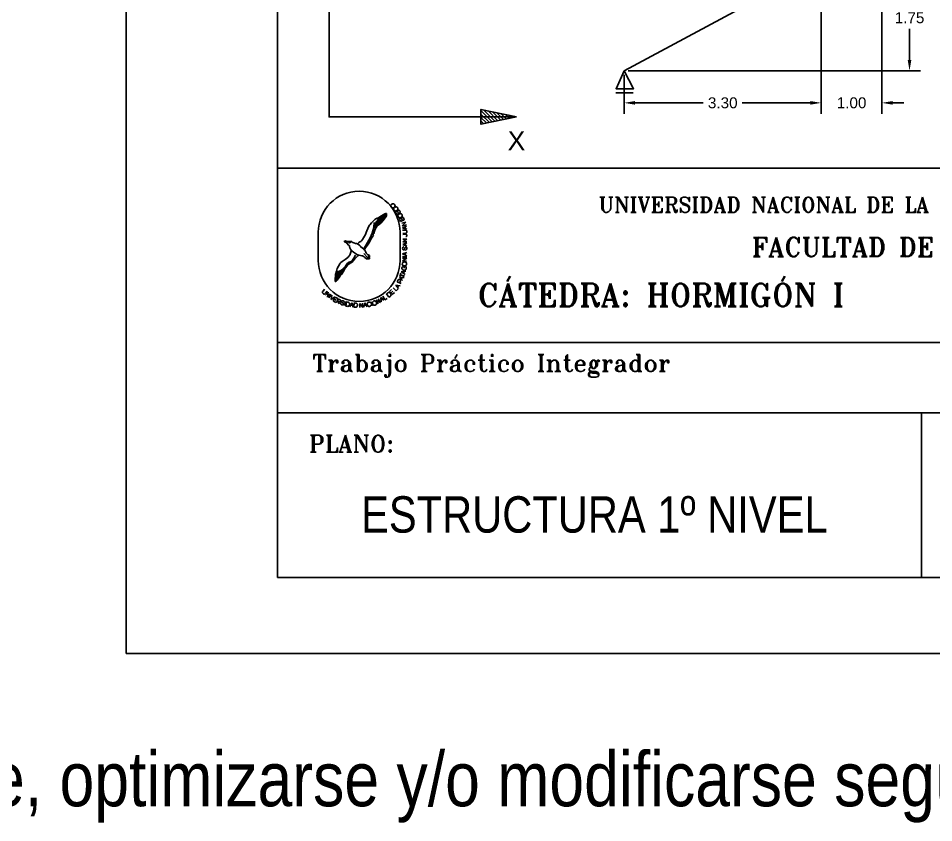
# Model space of a CAD drawing. Header units: inches. Extents: x 72.4 to 153.5, y 100.9 to 138.4.
# Drawn here: x 126.72 to 141.81, y 100.92 to 114.19 of the extents above; entities that cross this region are included whole.
import ezdxf
from ezdxf.enums import TextEntityAlignment as Align

# ---------------------------------------------------------------- set-up
doc = ezdxf.new("R2010")
doc.units = ezdxf.units.IN
doc.header["$MEASUREMENT"] = 0
for name, color, linetype in [('Baja', 2, 'Continuous'), ('CARATULA', 7, 'Continuous'), ('CROQUIS', 7, 'Continuous'), ('Recuadro', 1, 'Continuous'), ('Textos', 2, 'Continuous'), ('VIGAS', 5, 'Continuous')]:
    doc.layers.add(name, color=color, linetype=linetype)
doc.styles.add('NARROW', font='ARIALN.TTF', dxfattribs={"width": 0.9})
doc.styles.add('ROMANT', font='romant', dxfattribs={"height": 2.5})
doc.styles.get("Standard").update_dxf_attribs({"font": 'arial.ttf'})
doc.dimstyles.get("Standard").update_dxf_attribs({"dimtxt": 0.18, "dimasz": 0.18, "dimexe": 0.18, "dimexo": 0.0625, "dimgap": 0.09, "dimtad": 0, "dimtih": 1, "dimtoh": 1, "dimdec": 1, "dimzin": 0, "dimdsep": 46, "dimtxsty": 'Standard', "dimcen": 0.09, "dimadec": 0, "dimazin": 0, "dimtfac": 1, "dimtdec": 1, "dimtofl": 0, "dimtmove": 0, "dimatfit": 3, "dimfxl": 0, "dimtolj": 1, "dimtzin": 0, "dimarcsym": 0})

# ---------------------------------------------------------------- blocks, each defined once
blk = doc.blocks.new('*D74')
at = {"layer": 'DEFPOINTS', "color": 0}
for p in [(139.96, 115.07), (140.96, 115.07), (139.96, 112.792)]:
    blk.add_point(p, dxfattribs=at)
at = {"layer": 'VIGAS', "color": 0, "lineweight": -2}
for p, q in [((139.96, 115.007), (139.96, 112.612)), ((140.96, 115.007), (140.96, 112.612)), ((139.78, 112.792), (139.6, 112.792)), ((141.14, 112.792), (141.32, 112.792))]:
    blk.add_line(p, q, dxfattribs=at)
at = {"layer": 'VIGAS', "color": 0}
for points in [[(139.78, 112.822), (139.78, 112.762), (139.96, 112.792)], [(141.14, 112.822), (141.14, 112.762), (140.96, 112.792)]]:
    blk.add_solid(points, dxfattribs=at)
at = {"layer": 'VIGAS', "color": 0, "insert": (140.46, 112.792), "char_height": 0.18, "attachment_point": 5}
blk.add_mtext('\\A1;1.00', dxfattribs=at)
blk = doc.blocks.new('*D75')
at = {"layer": 'DEFPOINTS', "color": 0}
for p in [(139.96, 115.07), (136.71, 113.32), (136.71, 112.792)]:
    blk.add_point(p, dxfattribs=at)
at = {"layer": 'VIGAS', "color": 0, "lineweight": -2}
for p, q in [((139.96, 115.007), (139.96, 112.612)), ((136.71, 113.257), (136.71, 112.612)), ((136.89, 112.792), (138.012, 112.792)), ((139.78, 112.792), (138.658, 112.792))]:
    blk.add_line(p, q, dxfattribs=at)
at = {"layer": 'VIGAS', "color": 0}
for points in [[(136.89, 112.822), (136.89, 112.762), (136.71, 112.792)], [(139.78, 112.822), (139.78, 112.762), (139.96, 112.792)]]:
    blk.add_solid(points, dxfattribs=at)
at = {"layer": 'VIGAS', "color": 0, "insert": (138.335, 112.792), "char_height": 0.18, "attachment_point": 5}
blk.add_mtext('\\A1;3.30', dxfattribs=at)
blk = doc.blocks.new('*D76')
at = {"layer": 'DEFPOINTS', "color": 0}
for p in [(140.96, 115.07), (141.416, 115.07), (136.71, 113.32)]:
    blk.add_point(p, dxfattribs=at)
at = {"layer": 'VIGAS', "color": 0, "lineweight": -2}
for p, q in [((141.023, 115.07), (141.596, 115.07)), ((141.416, 114.89), (141.416, 114.376)), ((141.416, 113.5), (141.416, 114.013)), ((136.773, 113.32), (141.596, 113.32))]:
    blk.add_line(p, q, dxfattribs=at)
at = {"layer": 'VIGAS', "color": 0}
for points in [[(141.386, 114.89), (141.446, 114.89), (141.416, 115.07)], [(141.386, 113.5), (141.446, 113.5), (141.416, 113.32)]]:
    blk.add_solid(points, dxfattribs=at)
at = {"layer": 'VIGAS', "color": 0, "insert": (141.416, 114.195), "char_height": 0.18, "attachment_point": 5}
blk.add_mtext('\\A1;1.75', dxfattribs=at)
blk = doc.blocks.new('*X4')
at = {"color": 0}
for p, q in [((-1.535, -1.553), (-1.015, -1.033)), ((-1.533, -1.533), (-0.997, -0.997)), ((-1.531, -1.513), (-0.978, -0.961)), ((-1.529, -1.494), (-0.96, -0.924)), ((-1.528, -1.475), (-0.982, -0.929)), ((-1.527, -1.456), (-1.019, -0.948)), ((-1.525, -1.437), (-1.057, -0.969)), ((-1.524, -1.418), (-1.098, -0.992)), ((-1.523, -1.399), (-1.141, -1.018)), ((-1.541, -1.612), (-1.11, -1.181)), ((-1.541, -1.629), (-1.146, -1.234)), ((-1.541, -1.647), (-1.25, -1.356)), ((-1.541, -1.665), (-1.267, -1.391)), ((-1.541, -1.682), (-1.286, -1.427)), ((-1.54, -1.593), (-1.075, -1.128)), ((-1.538, -1.573), (-1.036, -1.071)), ((-1.522, -1.38), (-1.22, -1.079)), ((-1.52, -1.361), (-1.294, -1.135)), ((-1.518, -1.341), (-1.337, -1.16)), ((-1.515, -1.321), (-1.37, -1.175)), ((-1.513, -1.301), (-1.391, -1.179)), ((-1.511, -1.67), (-1.31, -1.47)), ((-1.51, -1.28), (-1.41, -1.18)), ((-1.503, -1.256), (-1.428, -1.181)), ((-1.496, -1.231), (-1.45, -1.185)), ((-1.442, -1.619), (-1.385, -1.562))]:
    blk.add_line(p, q, dxfattribs=at)
blk = doc.blocks.new('*X5')
at = {"color": 0}
for p, q in [((0.271, -0.383), (0.359, -0.295)), ((0.288, -0.384), (0.414, -0.258)), ((0.305, -0.384), (0.413, -0.277)), ((0.322, -0.385), (0.412, -0.296)), ((0.34, -0.385), (0.41, -0.314)), ((0.357, -0.386), (0.409, -0.333)), ((0.363, -0.291), (0.416, -0.238)), ((0.366, -0.27), (0.418, -0.219)), ((0.369, -0.249), (0.42, -0.199)), ((0.372, -0.229), (0.411, -0.19)), ((0.374, -0.386), (0.408, -0.352)), ((0.375, -0.208), (0.401, -0.183)), ((0.378, -0.187), (0.39, -0.176)), ((0.391, -0.387), (0.407, -0.371))]:
    blk.add_line(p, q, dxfattribs=at)
blk = doc.blocks.new('*X6')
at = {"color": 0}
for p, q in [((-1.011, 0.58), (-0.965, 0.626)), ((-1.001, 0.608), (-0.991, 0.617)), ((-1, 0.573), (-0.941, 0.632)), ((-0.985, 0.571), (-0.928, 0.628)), ((-0.97, 0.568), (-0.915, 0.623)), ((-0.954, 0.566), (-0.901, 0.619)), ((-0.94, 0.563), (-0.887, 0.615)), ((-0.93, 0.555), (-0.874, 0.611)), ((-0.921, 0.546), (-0.86, 0.607)), ((-0.911, 0.538), (-0.846, 0.604)), ((-0.902, 0.53), (-0.837, 0.595)), ((-0.892, 0.522), (-0.836, 0.579)), ((-0.874, 0.522), (-0.834, 0.562)), ((-0.845, 0.534), (-0.833, 0.545)), ((-0.767, 0.559), (-0.734, 0.592)), ((-0.761, 0.548), (-0.715, 0.593)), ((-0.751, 0.54), (-0.7, 0.59)), ((-0.738, 0.535), (-0.687, 0.586)), ((-0.725, 0.53), (-0.677, 0.578)), ((-0.708, 0.53), (-0.668, 0.569)), ((-0.686, 0.533), (-0.664, 0.556))]:
    blk.add_line(p, q, dxfattribs=at)
blk = doc.blocks.new('*X3')
at = {"color": 0}
for p, q in [((0.707, 1.414), (1.381, 2.088)), ((0.715, 1.44), (1.385, 2.11)), ((0.721, 1.463), (1.388, 2.131)), ((0.785, 1.599), (1.384, 2.197)), ((0.785, 1.616), (1.363, 2.194)), ((0.786, 1.634), (1.343, 2.191)), ((0.789, 1.584), (1.39, 2.185)), ((0.789, 1.655), (1.314, 2.181)), ((0.792, 1.57), (1.39, 2.168)), ((0.794, 1.678), (1.282, 2.166)), ((0.796, 1.556), (1.391, 2.151)), ((0.804, 1.705), (1.245, 2.146)), ((0.833, 1.752), (1.207, 2.127)), ((0.896, 1.833), (1.168, 2.105)), ((0.909, 1.864), (1.126, 2.081)), ((0.708, 1.397), (1.376, 2.066)), ((0.716, 1.388), (1.364, 2.036)), ((0.724, 1.379), (1.341, 1.995)), ((0.733, 1.369), (1.313, 1.95)), ((0.741, 1.36), (1.273, 1.891)), ((0.913, 1.885), (1.085, 2.058)), ((0.916, 1.906), (1.038, 2.028)), ((0.919, 1.927), (0.985, 1.992)), ((0.922, 1.948), (0.931, 1.957)), ((0.996, 1.597), (1.216, 1.817)), ((0.726, 1.486), (0.78, 1.54)), ((0.75, 1.351), (0.825, 1.426))]:
    blk.add_line(p, q, dxfattribs=at)
blk = doc.blocks.new('GABIBATROS')
at = {"color": 1, "linetype": 'Continuous'}
for p, q in [((0.492, 0.963), (0.527, 0.997)), ((0.527, 0.997), (0.562, 1.027)), ((0.562, 1.027), (0.604, 1.047)), ((0.617, 0.969), (0.6, 0.95)), ((0.604, 1.047), (0.647, 1.064)), ((0.629, 0.988), (0.617, 0.969)), ((0.639, 1.009), (0.629, 0.988)), ((0.647, 1.064), (0.639, 1.009)), ((0.735, 1.123), (0.647, 1.064)), ((0.647, 1.064), (0.65, 1.055)), ((0.65, 1.055), (0.659, 1.044)), ((0.659, 1.044), (0.689, 1.021)), ((0.689, 1.021), (0.717, 0.998)), ((0.716, 0.97), (0.699, 0.962)), ((0.725, 0.978), (0.716, 0.97)), ((0.717, 0.998), (0.725, 0.988)), ((0.725, 0.988), (0.725, 0.978)), ((0.814, 1.168), (0.735, 1.123)), ((0.878, 1.201), (0.814, 1.168)), ((0.814, 0.963), (0.854, 1.013)), ((0.854, 1.013), (0.888, 1.061)), ((0.906, 1.213), (0.878, 1.201)), ((0.888, 1.061), (0.909, 1.096)), ((0.936, 1.217), (0.906, 1.213)), ((0.909, 1.096), (0.927, 1.128)), ((0.927, 1.128), (0.935, 1.168)), ((0.935, 1.168), (0.937, 1.19)), ((0.937, 1.19), (0.936, 1.217)), ((1.396, 1.012), (1.402, 1.033)), ((1.402, 0.985), (1.396, 1.012)), ((1.402, 1.033), (1.419, 1.046)), ((1.423, 0.933), (1.402, 0.985)), ((1.419, 1.046), (1.438, 1.048)), ((1.56, 0.988), (1.423, 0.933)), ((1.438, 1.048), (1.448, 1.044)), ((1.448, 1.044), (1.456, 1.038)), ((1.456, 1.038), (1.458, 1.051)), ((1.458, 1.051), (1.462, 1.062)), ((1.462, 1.062), (1.48, 1.076)), ((1.48, 1.076), (1.498, 1.079)), ((1.498, 1.079), (1.516, 1.074)), ((1.516, 1.074), (1.528, 1.062)), ((1.528, 1.062), (1.54, 1.04)), ((1.54, 1.04), (1.56, 0.988)), ((0.246, 0.608), (0.275, 0.687)), ((0.275, 0.687), (0.31, 0.764)), ((0.31, 0.764), (0.332, 0.797)), ((0.332, 0.797), (0.358, 0.828)), ((0.358, 0.828), (0.407, 0.883)), ((0.407, 0.883), (0.452, 0.927)), ((0.432, 0.519), (0.483, 0.721)), ((0.452, 0.927), (0.492, 0.963)), ((0.483, 0.721), (0.499, 0.896)), ((0.519, 0.749), (0.511, 0.724)), ((0.511, 0.724), (0.544, 0.688)), ((0.526, 0.779), (0.519, 0.749)), ((0.553, 0.705), (0.52, 0.62)), ((0.569, 0.819), (0.526, 0.779)), ((0.534, 0.746), (0.53, 0.737)), ((0.53, 0.737), (0.532, 0.728)), ((0.532, 0.728), (0.538, 0.721)), ((0.544, 0.753), (0.534, 0.746)), ((0.538, 0.721), (0.553, 0.705)), ((0.557, 0.758), (0.544, 0.753)), ((0.544, 0.688), (0.595, 0.749)), ((0.565, 0.766), (0.557, 0.758)), ((0.569, 0.902), (0.562, 0.874)), ((0.562, 0.874), (0.562, 0.847)), ((0.562, 0.847), (0.569, 0.819)), ((0.585, 0.795), (0.565, 0.766)), ((0.581, 0.929), (0.569, 0.902)), ((0.578, 0.923), (0.575, 0.907)), ((0.575, 0.907), (0.581, 0.891)), ((0.587, 0.931), (0.578, 0.923)), ((0.6, 0.95), (0.581, 0.929)), ((0.581, 0.891), (0.589, 0.877)), ((0.603, 0.824), (0.585, 0.795)), ((0.604, 0.938), (0.587, 0.931)), ((0.589, 0.877), (0.591, 0.865)), ((0.591, 0.865), (0.593, 0.854)), ((0.593, 0.854), (0.598, 0.844)), ((0.595, 0.749), (0.644, 0.804)), ((0.598, 0.844), (0.604, 0.835)), ((0.604, 0.835), (0.603, 0.824)), ((0.652, 0.95), (0.604, 0.938)), ((0.644, 0.804), (0.689, 0.842)), ((0.699, 0.962), (0.652, 0.95)), ((0.689, 0.842), (0.733, 0.877)), ((0.733, 0.877), (0.814, 0.963)), ((0.088, 0.295), (0.125, 0.351)), ((0.125, 0.351), (0.16, 0.41)), ((0.16, 0.41), (0.192, 0.473)), ((0.192, 0.473), (0.219, 0.538)), ((0.219, 0.538), (0.246, 0.608)), ((0.219, 0.11), (0.362, 0.357)), ((0.362, 0.357), (0.432, 0.519)), ((0.401, 0.34), (0.365, 0.283)), ((0.435, 0.388), (0.401, 0.34)), ((0.456, 0.412), (0.435, 0.388)), ((0.463, 0.42), (0.456, 0.412)), ((0.468, 0.431), (0.463, 0.42)), ((0.472, 0.493), (0.468, 0.486)), ((0.468, 0.486), (0.469, 0.46)), ((0.47, 0.445), (0.468, 0.431)), ((0.469, 0.46), (0.47, 0.445)), ((0.477, 0.496), (0.472, 0.493)), ((0.483, 0.502), (0.477, 0.496)), ((0.489, 0.513), (0.483, 0.502)), ((0.52, 0.62), (0.489, 0.513)), ((1.5, 0.629), (1.586, 0.63)), ((1.502, 0.478), (1.604, 0.48)), ((1.588, 0.512), (1.503, 0.511)), ((1.586, 0.63), (1.606, 0.629)), ((1.625, 0.519), (1.588, 0.512)), ((1.604, 0.48), (1.632, 0.476)), ((1.606, 0.629), (1.621, 0.626)), ((1.63, 0.401), (1.61, 0.399)), ((1.621, 0.626), (1.634, 0.619)), ((1.637, 0.527), (1.625, 0.519)), ((1.643, 0.409), (1.63, 0.401)), ((1.632, 0.476), (1.642, 0.47)), ((1.634, 0.619), (1.643, 0.608)), ((1.646, 0.538), (1.637, 0.527)), ((1.642, 0.47), (1.648, 0.462)), ((1.643, 0.608), (1.65, 0.592)), ((1.651, 0.421), (1.643, 0.409)), ((1.651, 0.554), (1.646, 0.538)), ((1.648, 0.462), (1.652, 0.451)), ((1.65, 0.592), (1.652, 0.573)), ((1.652, 0.573), (1.651, 0.554)), ((1.654, 0.439), (1.651, 0.421)), ((1.652, 0.451), (1.654, 0.439)), ((-0.543, 0.237), (-0.552, 0.212)), ((-0.552, 0.212), (-0.508, 0.205)), ((-0.51, 0.248), (-0.543, 0.237)), ((-0.483, 0.24), (-0.51, 0.248)), ((-0.508, 0.205), (-0.474, 0.176)), ((-0.443, 0.228), (-0.483, 0.24)), ((-0.474, 0.176), (-0.441, 0.19)), ((-0.439, 0.188), (-0.47, 0.175)), ((-0.47, 0.175), (-0.387, 0.087)), ((-0.441, 0.19), (-0.443, 0.228)), ((-0.314, 0.233), (-0.441, 0.223)), ((-0.441, 0.223), (-0.439, 0.188)), ((-0.401, 0.206), (-0.397, 0.214)), ((-0.399, 0.199), (-0.401, 0.206)), ((-0.392, 0.191), (-0.399, 0.199)), ((-0.397, 0.214), (-0.39, 0.219)), ((-0.37, 0.183), (-0.392, 0.191)), ((-0.39, 0.219), (-0.379, 0.223)), ((-0.387, 0.087), (-0.377, 0.081)), ((-0.379, 0.223), (-0.366, 0.223)), ((-0.377, 0.081), (-0.372, 0.083)), ((-0.372, 0.083), (-0.369, 0.087)), ((-0.371, 0.078), (-0.372, 0.069)), ((-0.372, 0.069), (-0.367, 0.04)), ((-0.368, 0.082), (-0.371, 0.078)), ((-0.347, 0.187), (-0.37, 0.183)), ((-0.369, 0.087), (-0.366, 0.087)), ((-0.365, 0.085), (-0.368, 0.082)), ((-0.367, 0.04), (-0.362, 0.021)), ((-0.366, 0.223), (-0.354, 0.221)), ((-0.366, 0.087), (-0.365, 0.085)), ((-0.362, 0.021), (-0.354, 0)), ((-0.354, 0.221), (-0.345, 0.215)), ((-0.336, 0.2), (-0.347, 0.187)), ((-0.345, 0.215), (-0.338, 0.208)), ((-0.338, 0.208), (-0.336, 0.2)), ((-0.303, 0.229), (-0.314, 0.233)), ((-0.294, 0.219), (-0.303, 0.229)), ((-0.278, 0.202), (-0.294, 0.219)), ((-0.255, 0.189), (-0.278, 0.202)), ((-0.218, 0.175), (-0.255, 0.189)), ((-0.154, 0.161), (-0.218, 0.175)), ((-0.119, 0.152), (-0.154, 0.161)), ((-0.087, 0.14), (-0.119, 0.152)), ((-0.088, 0.143), (-0.062, 0.17)), ((-0.033, 0.105), (-0.088, 0.143)), ((-0.042, 0.11), (-0.087, 0.14)), ((-0.062, 0.17), (-0.04, 0.188)), ((0.023, 0.056), (-0.042, 0.11)), ((-0.04, 0.188), (-0.003, 0.214)), ((0.028, 0.054), (-0.033, 0.105)), ((-0.003, 0.214), (0.025, 0.23)), ((0.092, -0.006), (0.023, 0.056)), ((0.025, 0.23), (0.052, 0.25)), ((0.09, -0.004), (0.028, 0.054)), ((0.052, 0.25), (0.088, 0.295)), ((0.125, -0.043), (0.219, 0.11)), ((0.216, 0.036), (0.148, -0.064)), ((0.267, 0.103), (0.216, 0.036)), ((0.313, 0.171), (0.267, 0.103)), ((0.341, 0.229), (0.313, 0.171)), ((0.365, 0.283), (0.341, 0.229)), ((1.5, -0.017), (1.506, 0.011)), ((1.506, 0.011), (1.513, 0.023)), ((1.513, 0.023), (1.521, 0.031)), ((1.521, 0.031), (1.533, 0.036)), ((1.533, 0.036), (1.544, 0.038)), ((1.589, 0.018), (1.583, -0.01)), ((1.601, 0.03), (1.589, 0.018)), ((1.618, 0.034), (1.601, 0.03)), ((1.634, 0.032), (1.618, 0.034)), ((1.642, 0.025), (1.634, 0.032)), ((1.648, 0.014), (1.642, 0.025)), ((1.652, 0), (1.648, 0.014)), ((-0.431, -0.335), (-0.382, -0.28)), ((-0.382, -0.28), (-0.359, -0.249)), ((-0.359, -0.249), (-0.342, -0.218)), ((-0.354, 0), (-0.329, -0.048)), ((-0.342, -0.218), (-0.33, -0.186)), ((-0.33, -0.186), (-0.322, -0.151)), ((-0.329, -0.048), (-0.311, -0.075)), ((-0.322, -0.151), (-0.307, -0.08)), ((-0.311, -0.075), (-0.29, -0.101)), ((-0.29, -0.101), (-0.228, -0.154)), ((-0.228, -0.154), (-0.163, -0.199)), ((-0.221, -0.361), (-0.162, -0.258)), ((-0.115, -0.315), (-0.176, -0.388)), ((-0.163, -0.199), (-0.114, -0.225)), ((-0.075, -0.279), (-0.115, -0.315)), ((-0.114, -0.225), (-0.071, -0.242)), ((-0.042, -0.253), (-0.075, -0.279)), ((-0.071, -0.242), (0.015, -0.271)), ((0.015, -0.271), (0.062, -0.279)), ((0.062, -0.279), (0.087, -0.283)), ((0.087, -0.283), (0.113, -0.293)), ((0.148, -0.064), (0.09, -0.004)), ((0.147, -0.061), (0.092, -0.006)), ((0.113, -0.293), (0.142, -0.311)), ((0.131, -0.199), (0.26, -0.332)), ((0.142, -0.311), (0.172, -0.334)), ((0.166, -0.082), (0.147, -0.061)), ((0.181, -0.104), (0.166, -0.082)), ((0.204, -0.144), (0.181, -0.104)), ((0.223, -0.18), (0.204, -0.144)), ((0.245, -0.209), (0.223, -0.18)), ((0.268, -0.229), (0.245, -0.209)), ((0.29, -0.242), (0.268, -0.229)), ((0.336, -0.264), (0.29, -0.242)), ((0.311, -0.249), (0.3, -0.325)), ((0.336, -0.264), (0.311, -0.249)), ((0.324, -0.314), (0.329, -0.288)), ((0.329, -0.385), (0.324, -0.314)), ((0.327, -0.383), (0.331, -0.311)), ((0.329, -0.288), (0.336, -0.264)), ((0.331, -0.311), (0.336, -0.264)), ((1.505, -0.045), (1.5, -0.017)), ((1.52, -0.063), (1.505, -0.045)), ((1.54, -0.07), (1.52, -0.063)), ((1.559, -0.064), (1.54, -0.07)), ((1.573, -0.05), (1.559, -0.064)), ((1.583, -0.01), (1.573, -0.05)), ((1.599, -0.076), (1.614, -0.074)), ((1.614, -0.074), (1.628, -0.068)), ((1.628, -0.068), (1.639, -0.059)), ((1.639, -0.059), (1.647, -0.048)), ((1.647, -0.048), (1.651, -0.033)), ((1.651, -0.033), (1.653, -0.015)), ((1.653, -0.015), (1.652, 0)), ((-0.799, -0.729), (-0.76, -0.638)), ((-0.76, -0.638), (-0.715, -0.558)), ((-0.715, -0.558), (-0.692, -0.532)), ((-0.692, -0.532), (-0.67, -0.513)), ((-0.67, -0.513), (-0.623, -0.48)), ((-0.623, -0.48), (-0.52, -0.409)), ((-0.595, -0.725), (-0.513, -0.639)), ((-0.52, -0.409), (-0.475, -0.375)), ((-0.456, -0.63), (-0.52, -0.712)), ((-0.513, -0.639), (-0.483, -0.603)), ((-0.483, -0.603), (-0.458, -0.569)), ((-0.475, -0.375), (-0.431, -0.335)), ((-0.458, -0.569), (-0.434, -0.538)), ((-0.438, -0.605), (-0.456, -0.63)), ((-0.415, -0.584), (-0.438, -0.605)), ((-0.434, -0.538), (-0.408, -0.512)), ((-0.317, -0.519), (-0.415, -0.584)), ((-0.408, -0.512), (-0.377, -0.495)), ((-0.377, -0.495), (-0.346, -0.484)), ((-0.346, -0.484), (-0.313, -0.472)), ((-0.278, -0.495), (-0.317, -0.519)), ((-0.313, -0.472), (-0.297, -0.462)), ((-0.297, -0.462), (-0.281, -0.448)), ((-0.281, -0.448), (-0.25, -0.409)), ((-0.237, -0.459), (-0.278, -0.495)), ((-0.25, -0.409), (-0.221, -0.361)), ((-0.176, -0.388), (-0.237, -0.459)), ((0.172, -0.334), (0.233, -0.383)), ((0.233, -0.383), (0.329, -0.385)), ((0.28, -0.336), (0.238, -0.381)), ((0.238, -0.381), (0.327, -0.383)), ((0.3, -0.325), (0.28, -0.336)), ((1.487, -0.56), (1.491, -0.541)), ((1.491, -0.589), (1.487, -0.56)), ((1.491, -0.541), (1.499, -0.524)), ((1.506, -0.613), (1.491, -0.589)), ((1.499, -0.524), (1.511, -0.511)), ((1.53, -0.628), (1.506, -0.613)), ((1.511, -0.511), (1.528, -0.501)), ((1.528, -0.501), (1.568, -0.494)), ((1.562, -0.635), (1.53, -0.628)), ((1.563, -0.635), (1.562, -0.635)), ((1.582, -0.634), (1.563, -0.635)), ((1.568, -0.494), (1.59, -0.498)), ((1.601, -0.628), (1.582, -0.634)), ((1.59, -0.498), (1.608, -0.505)), ((1.617, -0.619), (1.601, -0.628)), ((1.608, -0.505), (1.624, -0.517)), ((1.629, -0.605), (1.617, -0.619)), ((1.624, -0.517), (1.634, -0.532)), ((1.637, -0.588), (1.629, -0.605)), ((1.634, -0.532), (1.64, -0.55)), ((1.641, -0.568), (1.637, -0.588)), ((1.64, -0.55), (1.641, -0.568)), ((-0.86, -0.935), (-0.866, -0.984)), ((-0.85, -0.899), (-0.86, -0.935)), ((-0.85, -0.899), (-0.826, -0.813)), ((-0.842, -0.887), (-0.85, -0.899)), ((-0.731, -0.91), (-0.85, -0.899)), ((-0.833, -0.88), (-0.842, -0.887)), ((-0.812, -0.875), (-0.833, -0.88)), ((-0.826, -0.813), (-0.799, -0.729)), ((-0.815, -0.83), (-0.783, -0.826)), ((-0.791, -0.874), (-0.812, -0.875)), ((-0.772, -0.871), (-0.791, -0.874)), ((-0.783, -0.826), (-0.751, -0.824)), ((-0.743, -0.857), (-0.772, -0.871)), ((-0.751, -0.824), (-0.718, -0.818)), ((-0.715, -0.839), (-0.743, -0.857)), ((-0.52, -0.712), (-0.731, -0.91)), ((-0.718, -0.818), (-0.7, -0.811)), ((-0.676, -0.808), (-0.715, -0.839)), ((-0.7, -0.811), (-0.682, -0.802)), ((-0.692, -0.967), (-0.669, -0.945)), ((-0.682, -0.802), (-0.64, -0.769)), ((-0.63, -0.772), (-0.676, -0.808)), ((-0.669, -0.945), (-0.644, -0.922)), ((-0.644, -0.922), (-0.593, -0.846)), ((-0.64, -0.769), (-0.595, -0.725)), ((-0.574, -0.74), (-0.63, -0.772)), ((-0.593, -0.846), (-0.563, -0.802)), ((-0.516, -0.71), (-0.574, -0.74)), ((-0.563, -0.802), (-0.516, -0.71)), ((1.475, -0.722), (1.476, -0.701)), ((1.479, -0.741), (1.475, -0.722)), ((1.476, -0.701), (1.485, -0.672)), ((1.488, -0.758), (1.479, -0.741)), ((1.485, -0.672), (1.503, -0.655)), ((1.503, -0.772), (1.488, -0.758)), ((1.503, -0.655), (1.529, -0.647)), ((1.521, -0.781), (1.503, -0.772)), ((1.541, -0.787), (1.521, -0.781)), ((1.562, -0.787), (1.541, -0.787)), ((1.551, -0.706), (1.56, -0.649)), ((1.56, -0.649), (1.615, -0.658)), ((1.582, -0.784), (1.562, -0.787)), ((1.599, -0.775), (1.582, -0.784)), ((1.612, -0.761), (1.599, -0.775)), ((1.622, -0.743), (1.612, -0.761)), ((1.615, -0.658), (1.627, -0.691)), ((1.628, -0.723), (1.622, -0.743)), ((1.627, -0.691), (1.628, -0.723)), ((-0.872, -1.076), (-0.879, -1.135)), ((-0.879, -1.135), (-0.879, -1.186)), ((-0.879, -1.186), (-0.858, -1.176)), ((-0.866, -0.984), (-0.872, -1.076)), ((-0.858, -1.176), (-0.84, -1.164)), ((-0.84, -1.164), (-0.804, -1.133)), ((-0.804, -1.133), (-0.765, -1.091)), ((-0.765, -1.091), (-0.731, -1.045)), ((-0.731, -1.045), (-0.709, -1.003)), ((-0.709, -1.003), (-0.692, -0.967)), ((1.313, -1.196), (1.334, -1.146)), ((1.45, -1.254), (1.313, -1.196)), ((1.334, -1.146), (1.344, -1.126)), ((1.344, -1.126), (1.358, -1.112)), ((1.358, -1.112), (1.376, -1.107)), ((1.376, -1.107), (1.396, -1.11)), ((1.416, -1.178), (1.393, -1.23)), ((1.396, -1.11), (1.41, -1.12)), ((1.41, -1.12), (1.421, -1.133)), ((1.423, -1.153), (1.416, -1.178)), ((1.421, -1.133), (1.423, -1.153)), ((-1.322, -1.565), (-1.32, -1.551)), ((-1.319, -1.579), (-1.322, -1.565)), ((-1.32, -1.551), (-1.314, -1.536)), ((-1.31, -1.592), (-1.319, -1.579)), ((-1.314, -1.536), (-1.301, -1.518)), ((-1.296, -1.606), (-1.31, -1.592)), ((-1.301, -1.518), (-1.248, -1.453)), ((-1.28, -1.616), (-1.296, -1.606)), ((-1.21, -1.592), (-1.236, -1.617)), ((-1.156, -1.526), (-1.21, -1.592)), ((0.93, -1.617), (0.971, -1.586)), ((0.971, -1.586), (0.994, -1.572)), ((0.994, -1.572), (1.018, -1.567)), ((1.018, -1.567), (1.033, -1.57)), ((1.033, -1.536), (1.109, -1.464)), ((1.137, -1.643), (1.033, -1.536)), ((1.033, -1.57), (1.047, -1.577)), ((1.047, -1.577), (1.073, -1.601)), ((1.073, -1.601), (1.088, -1.627)), ((1.215, -1.568), (1.137, -1.643)), ((1.168, -1.404), (1.168, -1.404)), ((1.275, -1.507), (1.168, -1.404)), ((1.339, -1.44), (1.275, -1.507)), ((1.339, -1.44), (1.339, -1.44)), ((-1.264, -1.622), (-1.28, -1.616)), ((-1.249, -1.622), (-1.264, -1.622)), ((-1.236, -1.617), (-1.249, -1.622)), ((-0.947, -1.863), (-0.875, -1.733)), ((-0.853, -1.915), (-0.947, -1.863)), ((-0.875, -1.733), (-0.782, -1.784)), ((-0.826, -1.929), (-0.825, -1.928)), ((-0.825, -1.928), (-0.766, -1.793)), ((-0.751, -1.89), (-0.798, -1.865)), ((-0.766, -1.793), (-0.706, -1.82)), ((-0.71, -1.902), (-0.751, -1.89)), ((-0.695, -1.9), (-0.71, -1.902)), ((-0.706, -1.82), (-0.68, -1.837)), ((-0.682, -1.892), (-0.695, -1.9)), ((-0.674, -1.88), (-0.682, -1.892)), ((-0.68, -1.837), (-0.673, -1.845)), ((-0.671, -1.856), (-0.674, -1.88)), ((-0.673, -1.845), (-0.671, -1.856)), ((-0.655, -1.881), (-0.642, -1.864)), ((-0.655, -1.899), (-0.655, -1.881)), ((-0.644, -1.916), (-0.655, -1.899)), ((-0.617, -1.932), (-0.644, -1.916)), ((-0.642, -1.864), (-0.632, -1.858)), ((-0.632, -1.858), (-0.62, -1.856)), ((-0.62, -1.856), (-0.592, -1.859)), ((-0.59, -1.948), (-0.617, -1.932)), ((-0.592, -1.859), (-0.567, -1.874)), ((-0.567, -1.874), (-0.553, -1.895)), ((-0.552, -1.907), (-0.554, -1.918)), ((-0.553, -1.895), (-0.552, -1.907)), ((-0.503, -2.043), (-0.472, -1.898)), ((-0.472, -1.898), (-0.421, -1.908)), ((-0.421, -1.908), (-0.395, -1.916)), ((-0.395, -1.916), (-0.377, -1.931)), ((-0.377, -1.931), (-0.369, -1.944)), ((0.267, -1.935), (0.279, -1.922)), ((0.279, -1.922), (0.295, -1.912)), ((0.295, -1.912), (0.313, -1.907)), ((0.313, -1.907), (0.334, -1.906)), ((0.334, -1.906), (0.351, -1.913)), ((0.351, -1.913), (0.367, -1.924)), ((0.367, -1.924), (0.377, -1.94)), ((0.438, -1.932), (0.443, -1.904)), ((0.445, -1.965), (0.438, -1.932)), ((0.443, -1.904), (0.458, -1.881)), ((0.458, -1.881), (0.483, -1.866)), ((0.483, -1.866), (0.502, -1.861)), ((0.502, -1.861), (0.521, -1.862)), ((0.521, -1.862), (0.539, -1.867)), ((0.539, -1.867), (0.554, -1.879)), ((0.554, -1.879), (0.567, -1.893)), ((0.567, -1.893), (0.577, -1.913)), ((0.577, -1.913), (0.582, -1.934)), ((0.873, -1.828), (0.798, -1.702)), ((0.952, -1.781), (0.873, -1.828)), ((1.02, -1.735), (0.93, -1.617)), ((1.062, -1.703), (1.02, -1.735)), ((1.08, -1.686), (1.062, -1.703)), ((1.09, -1.669), (1.08, -1.686)), ((1.088, -1.627), (1.093, -1.65)), ((1.093, -1.65), (1.09, -1.669)), ((-0.679, -1.936), (-0.682, -1.95)), ((-0.682, -1.95), (-0.68, -1.965)), ((-0.68, -1.965), (-0.675, -1.978)), ((-0.675, -1.978), (-0.666, -1.989)), ((-0.666, -1.989), (-0.654, -1.999)), ((-0.654, -1.999), (-0.638, -2.006)), ((-0.638, -2.006), (-0.609, -2.01)), ((-0.609, -2.01), (-0.596, -2.007)), ((-0.596, -2.007), (-0.588, -2.003)), ((-0.575, -1.966), (-0.59, -1.948)), ((-0.588, -2.003), (-0.578, -1.984)), ((-0.578, -1.984), (-0.575, -1.966)), ((-0.449, -2.054), (-0.503, -2.043)), ((-0.425, -2.057), (-0.449, -2.054)), ((-0.407, -2.053), (-0.425, -2.057)), ((-0.39, -2.043), (-0.407, -2.053)), ((-0.376, -2.024), (-0.39, -2.043)), ((-0.366, -1.996), (-0.376, -2.024)), ((-0.369, -1.944), (-0.364, -1.96)), ((-0.363, -1.976), (-0.366, -1.996)), ((-0.364, -1.96), (-0.363, -1.976)), ((-0.218, -2.082), (-0.205, -1.934)), ((-0.164, -2.087), (-0.218, -2.082)), ((-0.205, -1.934), (-0.154, -1.939)), ((-0.14, -2.087), (-0.164, -2.087)), ((-0.154, -1.939), (-0.128, -1.944)), ((-0.122, -2.081), (-0.14, -2.087)), ((-0.128, -1.944), (-0.107, -1.956)), ((-0.107, -2.069), (-0.122, -2.081)), ((-0.107, -1.956), (-0.097, -1.968)), ((-0.095, -2.048), (-0.107, -2.069)), ((-0.097, -1.968), (-0.091, -1.983)), ((-0.088, -2.018), (-0.095, -2.048)), ((-0.091, -1.983), (-0.088, -2.018)), ((0.256, -1.971), (0.259, -1.952)), ((0.257, -1.993), (0.256, -1.971)), ((0.262, -2.013), (0.257, -1.993)), ((0.259, -1.952), (0.267, -1.935)), ((0.271, -2.031), (0.262, -2.013)), ((0.283, -2.046), (0.271, -2.031)), ((0.297, -2.056), (0.283, -2.046)), ((0.316, -2.06), (0.297, -2.056)), ((0.337, -2.059), (0.316, -2.06)), ((0.359, -2.052), (0.337, -2.059)), ((0.375, -2.04), (0.359, -2.052)), ((0.386, -2.022), (0.375, -2.04)), ((0.391, -2), (0.386, -2.022)), ((0.445, -1.965), (0.445, -1.965)), ((0.455, -1.982), (0.445, -1.965)), ((0.467, -1.997), (0.455, -1.982)), ((0.482, -2.008), (0.467, -1.997)), ((0.5, -2.014), (0.482, -2.008)), ((0.519, -2.014), (0.5, -2.014)), ((0.538, -2.009), (0.519, -2.014)), ((0.554, -2.001), (0.538, -2.009)), ((0.569, -1.988), (0.554, -2.001)), ((0.578, -1.973), (0.569, -1.988)), ((0.582, -1.954), (0.578, -1.973)), ((0.582, -1.934), (0.582, -1.954))]:
    blk.add_line(p, q, dxfattribs=at)
at = {"color": 1}
for p, q in [((1.457, 1.041), (1.49, 0.96)), ((1.468, 0.874), (1.613, 0.904)), ((1.613, 0.904), (1.488, 0.779)), ((1.488, 0.779), (1.634, 0.809)), ((1.638, 0.772), (1.494, 0.703)), ((1.494, 0.703), (1.647, 0.657)), ((1.585, 0.747), (1.59, 0.674)), ((1.503, 0.311), (1.652, 0.31)), ((1.652, 0.31), (1.503, 0.214)), ((1.503, 0.214), (1.652, 0.213)), ((1.653, 0.177), (1.503, 0.119)), ((1.503, 0.119), (1.651, 0.061)), ((1.597, 0.155), (1.597, 0.082)), ((1.646, -0.311), (1.498, -0.306)), ((1.649, -0.156), (1.5, -0.213)), ((1.5, -0.213), (1.647, -0.272)), ((1.594, -0.177), (1.594, -0.251)), ((1.644, -0.365), (1.494, -0.459)), ((1.494, -0.459), (1.642, -0.462)), ((1.496, -0.362), (1.644, -0.365)), ((1.441, -0.889), (1.407, -1)), ((1.566, -0.988), (1.424, -0.945)), ((1.61, -0.82), (1.452, -0.845)), ((1.452, -0.845), (1.584, -0.933)), ((1.551, -0.829), (1.534, -0.9)), ((1.389, -1.035), (1.5, -1.149)), ((1.549, -1.044), (1.389, -1.035)), ((1.481, -1.04), (1.453, -1.101)), ((-1.124, -1.551), (-1.218, -1.667)), ((-1.142, -1.728), (-1.124, -1.551)), ((1.15, -1.523), (1.083, -1.588)), ((1.257, -1.305), (1.353, -1.431)), ((1.415, -1.333), (1.257, -1.305)), ((1.355, -1.322), (1.316, -1.382)), ((-1.048, -1.612), (-1.142, -1.728)), ((-1.01, -1.642), (-1.099, -1.761)), ((-0.986, -1.662), (-1.019, -1.818)), ((-1.019, -1.818), (-0.888, -1.725)), ((-0.836, -1.839), (-0.911, -1.798)), ((-0.751, -1.889), (-0.735, -1.969)), ((-0.546, -2.031), (-0.505, -1.889)), ((-0.289, -1.927), (-0.361, -2.069)), ((-0.245, -2.081), (-0.289, -1.927)), ((0.17, -1.932), (0.132, -2.087)), ((0.247, -2.072), (0.17, -1.932)), ((0.395, -1.893), (0.431, -2.038)), ((0.56, -1.834), (0.634, -1.963)), ((0.718, -1.915), (0.56, -1.834)), ((0.644, -1.785), (0.718, -1.915)), ((0.73, -1.74), (0.749, -1.898)), ((0.852, -1.843), (0.73, -1.74)), ((0.805, -1.804), (0.742, -1.839)), ((-0.262, -2.024), (-0.333, -2.014)), ((-0.009, -1.949), (-0.001, -2.098)), ((0.096, -2.093), (-0.009, -1.949)), ((0.088, -1.944), (0.096, -2.093)), ((0.217, -2.018), (0.146, -2.029))]:
    blk.add_line(p, q, dxfattribs=at)
at = {"color": 1, "linetype": 'Continuous'}
for points in [[(1.204, 1.429), (1.194, 1.423), (1.185, 1.418), (1.177, 1.415), (1.171, 1.412), (1.165, 1.41), (1.159, 1.409), (1.154, 1.409), (1.15, 1.409), (1.146, 1.409), (1.142, 1.409), (1.138, 1.41), (1.134, 1.411), (1.131, 1.411), (1.128, 1.413), (1.124, 1.414), (1.121, 1.416), (1.118, 1.417), (1.115, 1.419), (1.112, 1.421), (1.11, 1.423), (1.107, 1.425), (1.105, 1.428), (1.102, 1.43), (1.1, 1.432), (1.098, 1.434), (1.096, 1.436), (1.095, 1.438), (1.093, 1.441), (1.092, 1.443), (1.091, 1.445), (1.09, 1.447), (1.089, 1.449), (1.088, 1.451), (1.087, 1.453), (1.086, 1.456), (1.085, 1.458), (1.084, 1.46), (1.084, 1.462), (1.083, 1.464), (1.083, 1.467), (1.083, 1.469), (1.082, 1.471), (1.082, 1.473), (1.082, 1.476), (1.082, 1.478), (1.082, 1.48), (1.082, 1.483), (1.082, 1.485), (1.083, 1.487), (1.083, 1.49), (1.084, 1.492), (1.084, 1.494), (1.085, 1.496), (1.086, 1.499), (1.086, 1.501), (1.087, 1.503), (1.088, 1.505), (1.09, 1.508), (1.091, 1.51), (1.092, 1.512), (1.093, 1.514), (1.095, 1.516), (1.096, 1.518), (1.098, 1.52), (1.099, 1.522), (1.101, 1.524), (1.103, 1.526), (1.105, 1.528), (1.106, 1.53), (1.108, 1.532), (1.11, 1.534), (1.112, 1.535), (1.114, 1.537), (1.116, 1.539), (1.118, 1.54), (1.121, 1.542), (1.123, 1.543), (1.125, 1.545), (1.127, 1.546), (1.13, 1.547), (1.132, 1.548), (1.134, 1.549), (1.136, 1.55), (1.139, 1.551), (1.141, 1.552), (1.144, 1.553), (1.146, 1.553), (1.148, 1.554), (1.151, 1.554), (1.153, 1.555), (1.156, 1.555), (1.158, 1.555), (1.16, 1.555), (1.163, 1.555), (1.165, 1.555), (1.167, 1.555), (1.17, 1.555), (1.172, 1.555), (1.174, 1.554), (1.177, 1.554), (1.179, 1.553), (1.181, 1.553), (1.183, 1.552), (1.185, 1.552), (1.188, 1.551), (1.19, 1.55), (1.192, 1.549), (1.194, 1.548), (1.196, 1.547), (1.198, 1.546), (1.2, 1.544), (1.202, 1.543), (1.204, 1.542), (1.205, 1.54), (1.207, 1.539), (1.209, 1.537), (1.211, 1.535), (1.212, 1.534), (1.214, 1.532), (1.215, 1.53), (1.217, 1.528), (1.218, 1.526), (1.22, 1.524), (1.221, 1.522), (1.222, 1.52), (1.223, 1.518), (1.225, 1.516), (1.226, 1.514), (1.227, 1.512), (1.228, 1.509), (1.228, 1.507), (1.229, 1.505), (1.23, 1.503), (1.23, 1.5), (1.231, 1.498), (1.231, 1.496), (1.232, 1.494), (1.232, 1.491), (1.232, 1.489), (1.232, 1.487), (1.232, 1.484), (1.232, 1.482), (1.232, 1.48), (1.232, 1.478), (1.231, 1.475), (1.231, 1.473), (1.23, 1.471), (1.23, 1.469), (1.229, 1.466), (1.228, 1.464), (1.227, 1.462), (1.226, 1.46), (1.225, 1.458), (1.224, 1.455), (1.223, 1.453), (1.222, 1.451), (1.22, 1.449), (1.219, 1.447), (1.217, 1.444), (1.216, 1.442), (1.214, 1.44), (1.212, 1.438), (1.21, 1.435), (1.208, 1.433), (1.206, 1.432), (1.205, 1.43), (1.204, 1.429), (1.204, 1.429)], [(1.24, 1.438), (1.248, 1.44), (1.254, 1.442), (1.26, 1.443), (1.265, 1.444), (1.27, 1.444), (1.274, 1.444), (1.277, 1.443), (1.28, 1.443), (1.283, 1.442), (1.286, 1.442), (1.289, 1.441), (1.291, 1.44), (1.294, 1.439), (1.296, 1.438), (1.298, 1.437), (1.301, 1.435), (1.303, 1.434), (1.305, 1.433), (1.307, 1.431), (1.309, 1.429), (1.311, 1.427), (1.313, 1.426), (1.315, 1.424), (1.317, 1.422), (1.318, 1.42), (1.32, 1.417), (1.322, 1.415), (1.323, 1.413), (1.325, 1.411), (1.326, 1.409), (1.327, 1.406), (1.328, 1.404), (1.329, 1.402), (1.33, 1.4), (1.331, 1.397), (1.332, 1.395), (1.333, 1.393), (1.333, 1.391), (1.334, 1.389), (1.334, 1.386), (1.335, 1.384), (1.335, 1.382), (1.335, 1.38), (1.335, 1.378), (1.335, 1.376), (1.335, 1.373), (1.334, 1.371), (1.334, 1.369), (1.333, 1.367), (1.333, 1.365), (1.332, 1.362), (1.331, 1.36), (1.33, 1.358), (1.329, 1.356), (1.328, 1.354), (1.327, 1.351), (1.326, 1.349), (1.325, 1.347), (1.324, 1.345), (1.322, 1.343), (1.321, 1.341), (1.319, 1.339), (1.318, 1.337), (1.316, 1.335), (1.315, 1.333), (1.313, 1.331), (1.311, 1.329), (1.31, 1.327), (1.308, 1.325), (1.306, 1.323), (1.304, 1.321), (1.302, 1.32), (1.3, 1.318), (1.298, 1.316), (1.296, 1.315), (1.293, 1.313), (1.291, 1.312), (1.289, 1.31), (1.286, 1.309), (1.284, 1.308), (1.282, 1.306), (1.279, 1.305), (1.277, 1.304), (1.275, 1.303), (1.273, 1.303), (1.27, 1.302), (1.268, 1.301), (1.266, 1.301), (1.263, 1.3), (1.261, 1.3), (1.259, 1.299), (1.257, 1.299), (1.254, 1.299), (1.252, 1.299), (1.25, 1.299), (1.248, 1.299), (1.245, 1.299), (1.243, 1.299), (1.241, 1.3), (1.239, 1.3), (1.237, 1.301), (1.235, 1.301), (1.232, 1.302), (1.23, 1.302), (1.228, 1.303), (1.226, 1.304), (1.224, 1.305), (1.222, 1.306), (1.22, 1.307), (1.218, 1.308), (1.216, 1.31), (1.214, 1.311), (1.212, 1.312), (1.21, 1.314), (1.209, 1.315), (1.207, 1.317), (1.205, 1.319), (1.203, 1.32), (1.202, 1.322), (1.2, 1.324), (1.199, 1.326), (1.197, 1.328), (1.196, 1.33), (1.195, 1.332), (1.194, 1.334), (1.192, 1.336), (1.191, 1.339), (1.19, 1.341), (1.189, 1.343), (1.189, 1.345), (1.188, 1.348), (1.187, 1.35), (1.187, 1.352), (1.187, 1.355), (1.186, 1.358), (1.186, 1.36), (1.186, 1.363), (1.187, 1.367), (1.187, 1.37), (1.188, 1.374), (1.189, 1.378), (1.191, 1.383), (1.193, 1.389), (1.195, 1.395)], [(1.447, 1.074), (1.436, 1.07), (1.427, 1.067), (1.419, 1.065), (1.411, 1.064), (1.405, 1.063), (1.4, 1.063), (1.395, 1.064), (1.391, 1.065), (1.386, 1.066), (1.383, 1.067), (1.379, 1.068), (1.376, 1.069), (1.372, 1.071), (1.369, 1.073), (1.367, 1.075), (1.364, 1.077), (1.361, 1.079), (1.359, 1.081), (1.356, 1.084), (1.354, 1.086), (1.352, 1.089), (1.35, 1.092), (1.348, 1.094), (1.346, 1.097), (1.345, 1.099), (1.343, 1.102), (1.342, 1.104), (1.341, 1.107), (1.34, 1.109), (1.339, 1.111), (1.338, 1.114), (1.338, 1.116), (1.337, 1.118), (1.337, 1.121), (1.336, 1.123), (1.336, 1.125), (1.336, 1.128), (1.336, 1.13), (1.336, 1.132), (1.336, 1.135), (1.336, 1.137), (1.336, 1.139), (1.336, 1.141), (1.337, 1.144), (1.337, 1.146), (1.338, 1.148), (1.338, 1.151), (1.339, 1.153), (1.34, 1.155), (1.341, 1.157), (1.342, 1.159), (1.343, 1.161), (1.344, 1.163), (1.345, 1.166), (1.346, 1.168), (1.347, 1.17), (1.349, 1.171), (1.35, 1.173), (1.352, 1.175), (1.354, 1.177), (1.355, 1.179), (1.357, 1.181), (1.359, 1.183), (1.361, 1.184), (1.363, 1.186), (1.365, 1.188), (1.367, 1.189), (1.369, 1.191), (1.371, 1.192), (1.373, 1.194), (1.376, 1.195), (1.378, 1.196), (1.38, 1.198), (1.383, 1.199), (1.385, 1.2), (1.388, 1.201), (1.39, 1.202), (1.393, 1.203), (1.395, 1.204), (1.397, 1.204), (1.4, 1.205), (1.402, 1.206), (1.405, 1.206), (1.407, 1.206), (1.41, 1.207), (1.412, 1.207), (1.415, 1.207), (1.417, 1.207), (1.419, 1.207), (1.422, 1.207), (1.424, 1.207), (1.427, 1.207), (1.429, 1.207), (1.431, 1.206), (1.433, 1.206), (1.436, 1.205), (1.438, 1.205), (1.44, 1.204), (1.442, 1.203), (1.444, 1.202), (1.446, 1.201), (1.448, 1.2), (1.45, 1.199), (1.452, 1.198), (1.454, 1.197), (1.456, 1.196), (1.458, 1.194), (1.46, 1.193), (1.462, 1.191), (1.463, 1.19), (1.465, 1.188), (1.467, 1.187), (1.468, 1.185), (1.47, 1.183), (1.471, 1.181), (1.473, 1.18), (1.474, 1.178), (1.475, 1.176), (1.476, 1.174), (1.477, 1.172), (1.479, 1.17), (1.48, 1.167), (1.481, 1.165), (1.482, 1.163), (1.482, 1.161), (1.483, 1.158), (1.484, 1.156), (1.485, 1.154), (1.485, 1.151), (1.486, 1.149), (1.486, 1.147), (1.486, 1.144), (1.487, 1.142), (1.487, 1.139), (1.487, 1.137), (1.487, 1.135), (1.487, 1.132), (1.487, 1.13), (1.486, 1.128), (1.486, 1.126), (1.486, 1.123), (1.485, 1.121), (1.485, 1.119), (1.484, 1.117), (1.483, 1.115), (1.482, 1.113), (1.481, 1.11), (1.48, 1.108), (1.479, 1.106), (1.478, 1.104), (1.476, 1.102), (1.475, 1.1), (1.473, 1.098), (1.472, 1.096), (1.47, 1.095), (1.469, 1.093), (1.467, 1.091), (1.465, 1.089), (1.463, 1.087), (1.461, 1.085), (1.459, 1.083), (1.456, 1.081), (1.454, 1.08), (1.452, 1.078), (1.45, 1.076), (1.449, 1.075), (1.448, 1.074), (1.447, 1.074)]]:
    blk.add_lwpolyline(points, dxfattribs=at)
blk.add_lwpolyline([(1.279, 1.287, 0.029143), (1.274, 1.283, 0.04084), (1.271, 1.279, 0.020576), (1.267, 1.274, 0.02489), (1.264, 1.269, 0.09405), (1.262, 1.26, 0.058559), (1.262, 1.244, 0.058666), (1.266, 1.229, 0.062608), (1.272, 1.217, 0.037699), (1.283, 1.204, 0.052779), (1.292, 1.197, 0.020816), (1.298, 1.193, 0.036604), (1.303, 1.191, 0.048939), (1.307, 1.19, 0.027834), (1.314, 1.189, 0.085178), (1.323, 1.19, 0.064213), (1.335, 1.195, 0.072193), (1.342, 1.201, 0.066887), (1.348, 1.209, 0.080789), (1.352, 1.221, 0.106543), (1.351, 1.23, 0.076681), (1.346, 1.242, -0.043763), (1.335, 1.262, -0.021616), (1.323, 1.292, -0.081018), (1.322, 1.301, -0.11289), (1.324, 1.309, -0.093385), (1.33, 1.317, -0.029764), (1.336, 1.322, -0.032533), (1.343, 1.326, -0.030568), (1.352, 1.33, -0.065332), (1.356, 1.331, -0.065302), (1.361, 1.331, -0.040875), (1.368, 1.33, -0.03253), (1.374, 1.327, -0.030765), (1.38, 1.324, -0.066284), (1.39, 1.315, -0.053821), (1.4, 1.302, -0.015483), (1.405, 1.293, -0.022364), (1.408, 1.286, -0.022607), (1.411, 1.277, -0.033839), (1.412, 1.271, -0.048022), (1.413, 1.265, -0.039731), (1.412, 1.257, -0.029874), (1.41, 1.25, -0.029762), (1.407, 1.244, -0.033916), (1.405, 1.24, -0.01424), (1.399, 1.232, -0.059463), (1.395, 1.227, -0.037584), (1.388, 1.222)], format="xyb", dxfattribs=at)
at = {"layer": 'CROQUIS', "color": 2}
blk.add_lwpolyline([(1.413, -0.438), (1.413, 0.551, 1), (-1.47, 0.551), (-1.47, -0.438, 1)], format="xyb", close=True, dxfattribs=at)
at = {"color": 1, "xscale": 0.6195305646367814, "yscale": 0.618970407309466, "zscale": 0.6195305646367814}
for name in ['*X3', '*X6', '*X5', '*X4']:
    blk.add_blockref(name, (0.075, -0.144), dxfattribs=at)

msp = doc.modelspace()

# ---------------------------------------------------------------- hatches: boundary and pattern name
at = {"layer": 'Baja'}
h = msp.add_hatch(dxfattribs=at)
h.set_pattern_fill('ANSI31', color=256, scale=0.0125, angle=-90, style=0)
h.set_pattern_definition([(315, (-153.91052, 242.476596), (0.028063289, 0.028063289), [])])
h.paths.add_polyline_path([(134.931, 112.56), (134.347, 112.438), (134.347, 112.56), (134.347, 112.683)])

# ---------------------------------------------------------------- linework, layer by layer
at = {"color": 6}
msp.add_line((130.993, 104.962), (152.243, 104.962), dxfattribs=at)
msp.add_lwpolyline([(130.993, 137.189), (130.993, 104.962)], dxfattribs=at)
at = {"color": 2}
msp.add_lwpolyline([(133.493, 104.962), (152.243, 104.962)], dxfattribs=at)
at = {"layer": 'Baja'}
for points in [[(131.843, 115.456), (131.843, 112.56), (134.931, 112.56)], [(134.931, 112.56), (134.347, 112.683), (134.347, 112.56)], [(134.931, 112.56), (134.347, 112.438), (134.347, 112.56)]]:
    msp.add_lwpolyline(points, dxfattribs=at)
at = {"layer": 'CARATULA', "color": 6}
for points in [[(130.993, 111.713), (152.243, 111.713)], [(130.993, 108.838), (152.243, 108.838)], [(130.993, 107.679), (152.243, 107.679)], [(141.611, 107.679), (141.611, 104.962)]]:
    msp.add_lwpolyline(points, dxfattribs=at)
at = {"layer": 'Recuadro'}
for p, q in [((128.493, 103.712), (128.493, 138.439)), ((153.493, 103.712), (128.493, 103.712))]:
    msp.add_line(p, q, dxfattribs=at)
at = {"layer": 'VIGAS'}
for points in [[(136.71, 113.32), (139.96, 115.07), (136.71, 116.82), (139.96, 118.32), (136.71, 119.82), (136.71, 119.82), (136.71, 119.82)], [(136.71, 113.32), (136.577, 113.025), (136.865, 113.025), (136.71, 113.32)], [(136.574, 112.955), (136.855, 112.955)]]:
    msp.add_lwpolyline(points, dxfattribs=at)

# ---------------------------------------------------------------- block references
at = {"layer": 'CARATULA', "xscale": 0.4687498125000005, "yscale": 0.4687498125000005, "zscale": 0.4687498125000005}
msp.add_blockref('GABIBATROS', (132.352, 110.399), dxfattribs=at)

# ---------------------------------------------------------------- texts
at = {"layer": 'Baja', "insert": (134.788, 112.323), "char_height": 0.312, "width": 0.71262, "attachment_point": 1}
msp.add_mtext('X', dxfattribs=at)
at = {"layer": 'CARATULA', "color": 4, "style": 'ROMANT'}
msp.add_text('UNIVERSIDAD NACIONAL DE LA PATAGONIA SAN JUAN BOSCO', height=0.25, dxfattribs=at).set_placement((141.702, 111.111), align=Align.MIDDLE)
at = {"layer": 'CARATULA', "color": 3, "style": 'ROMANT'}
msp.add_text('FACULTAD DE INGENIERIA', height=0.3125, dxfattribs=at).set_placement((141.702, 110.414), align=Align.MIDDLE)
for s, height, p in [('CÁTEDRA: HORMIGÓN I', 0.375, (134.296, 109.435)), ('Trabajo Práctico Integrador', 0.28125, (131.566, 108.359)), ('PLANO:', 0.2803, (131.51, 107.028))]:
    msp.add_text(s, height=height, dxfattribs=at).set_placement(p)
at = {"layer": 'Textos', "style": 'NARROW'}
for s, height, p in [('ESTRUCTURA 1º NIVEL', 0.6, (132.37, 105.703)), ('Nota: las secciones de los elementos estructurales son sólo tentativos. Deberán calcularse, optimizarse y/o modificarse según cálculo.', 0.9, (85.331, 101.19))]:
    msp.add_text(s, height=height, dxfattribs=at).set_placement(p)

# ---------------------------------------------------------------- dimensions: what is measured, and where the dimension line sits
at = {"layer": 'VIGAS'}
dim = msp.add_linear_dim(base=(136.71, 112.792), p1=(139.96, 115.07), p2=(136.71, 113.32), text='3.30', dimstyle='Standard', override={"dimfxl": 1.25}, dxfattribs=at)
dim.commit()
dim.dimension.update_dxf_attribs({"geometry": '*D75', "text_midpoint": (138.335, 112.792)})
dim = msp.add_linear_dim(base=(141.416, 115.07), p1=(136.71, 113.32), p2=(140.96, 115.07), angle=90, dimstyle='Standard', override={"dimdec": 2}, dxfattribs=at)
dim.commit()
dim.dimension.update_dxf_attribs({"geometry": '*D76', "text_midpoint": (141.416, 114.195)})
dim = msp.add_linear_dim(base=(139.96, 112.792), p1=(140.96, 115.07), p2=(139.96, 115.07), dimstyle='Standard', override={"dimdec": 2, "dimfxl": 1.25}, dxfattribs=at)
dim.commit()
dim.dimension.update_dxf_attribs({"geometry": '*D74', "text_midpoint": (140.46, 112.792)})

doc.saveas('drawing.dxf')
